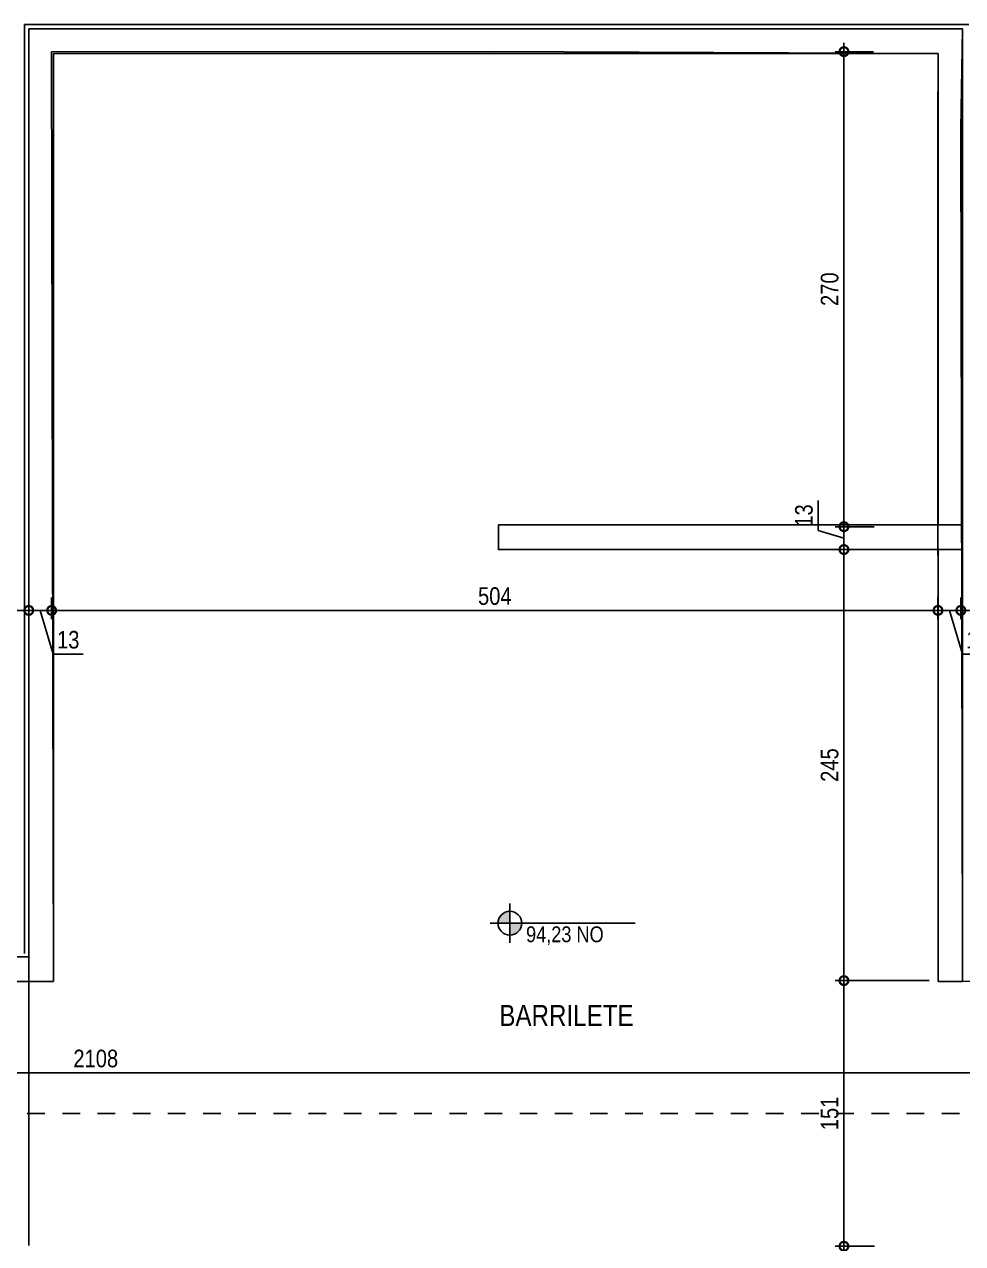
# Model space of a CAD drawing. Header units: metres. Extents: x -38 to 570, y -75 to 184.
# Drawn here: x -5.2 to 0.14, y -3.94 to 2.98 of the extents above; entities that cross this region are included whole.
import ezdxf

# ---------------------------------------------------------------- set-up
doc = ezdxf.new("R2010")
doc.units = ezdxf.units.M
doc.linetypes.add('DASHEDX2', pattern=[1.5, 1, -0.5])
doc.linetypes.add('ESTILO_TQS_0004', pattern=[1.12, 0.5, -0.2, 0.01, -0.2, 0.01, -0.2])
for name, color, linetype in [('1', 232, 'DASHEDX2'), ('205', 7, 'ESTILO_TQS_0004'), ('237', 232, 'Continuous'), ('28', 232, 'Continuous'), ('ARQ-ALV ACAB', 4, 'Continuous'), ('ARQ-ALV OSSO', 5, 'Continuous'), ('ARQ-DIM', 2, 'Continuous'), ('ARQ-SIM', 1, 'Continuous'), ('ARQ-TXT', 2, 'Continuous')]:
    doc.layers.add(name, color=color, linetype=linetype)
doc.styles.add('Adesa', font='ARIALN.TTF')
doc.styles.add('M50', font='ARIALN.TTF', dxfattribs={"height": 0.15})
doc.dimstyles.new('ADESA 1-0050', dxfattribs={"dimtxt": 0.1, "dimasz": 0.1, "dimexe": 0.05, "dimexo": 0.05, "dimgap": 0.03, "dimtad": 1, "dimdec": 1, "dimlfac": 100, "dimzin": 12, "dimtxsty": 'Adesa', "dimblk": 'DOTSMALL', "dimcen": 1, "dimdle": 0.05, "dimclrd": 1, "dimclre": 1, "dimclrt": 256, "dimazin": 3, "dimtm": 1e-09, "dimtfac": 1, "dimtdec": 1, "dimtmove": 1, "dimatfit": 0, "dimldrblk": 'DOTSMALL', "dimfxl": 0.8, "dimtvp": 2, "dimtolj": 1, "dimtzin": 0, "dimarcsym": 0})

# ---------------------------------------------------------------- blocks, each defined once
blk = doc.blocks.new('NipAcOs')
at = {"layer": 'ARQ-SIM'}
h = blk.add_hatch(color=256, dxfattribs=at)
h.dxf.hatch_style = 1
h.paths.add_polyline_path([(0, 0.15, 0.414214), (-0.15, 0), (0, 0)])
h.paths.add_polyline_path([(0.15, 0), (0, 0), (0, -0.15, 0.414214)])
for p, q in [((0, -0.25), (0, 0.25)), ((-0.25, 0), (0.15, 0)), ((0.15, 0), (1.583, 0))]:
    blk.add_line(p, q, dxfattribs=at)
blk.add_circle((0, 0), 0.15, dxfattribs=at)
at = {"style": 'Adesa'}
for p in [(0.204, 0.06), (0.204, -0.24)]:
    blk.add_attdef('000,00', p, '', height=0.2, dxfattribs=at)
blk = doc.blocks.new('est-lo-12-bar-r05')
at = {"layer": '1'}
for p, q in [((14, -245.501325), (13.994618, 0)), ((0.005382, -245.501325), (0, -0.000138))]:
    blk.add_line(p, q, dxfattribs=at)
at = {"layer": '205'}
blk.add_line((-3517.85276, -320.501693), (1995.986055, -320.501693), dxfattribs=at)
at = {"layer": '237', "linetype": 'Continuous'}
blk.add_line((-517.003335, -245.502873), (-517.003335, -395.541264), dxfattribs=at)
at = {"layer": '28'}
for p, q in [((-517.003335, -245.501325), (-517.003335, 296.001179)), ((-517.003335, 296.001179), (13.994618, 296.001179)), ((13.994618, 296.001179), (13.994618, 0)), ((-0.000305, 281.997389), (-503.003335, 281.997389)), ((-503.003335, 281.997389), (-503.003335, -245.501325)), ((-0.000305, 13.998784), (-0.000305, 281.997389)), ((-503.003335, -245.501325), (-517.003335, -245.501325))]:
    blk.add_line(p, q, dxfattribs=at)
blk.add_lwpolyline([(-250.000312, 13.998784), (13.994618, 13.998784), (13.994618, 0), (-250.000312, 0)], close=True, dxfattribs=at)
blk.add_lwpolyline([(0.005382, -245.501325), (14, -245.501325), (13.994618, 0), (0, 0), (0.005382, -245.501325)], dxfattribs=at)
blk = doc.blocks.new('COBERTURA')
at = {"layer": 'ARQ-ALV ACAB'}
for p, q in [((-5.195, -2.2951, 0), (-5.195, 2.985)), ((-5.195, 2.985), (0.1749, 2.985))]:
    blk.add_line(p, q, dxfattribs=at)
at = {"layer": 'ARQ-ALV OSSO'}
for p, q in [((-5.17, -2.45), (-5.17, 2.96)), ((-5.17, 2.96), (-2.5475, 2.96)), ((-2.5475, 2.96), (0.1399, 2.96)), ((0.1399, 2.96, 0), (0.1299, 2.39, 0)), ((-2.5475, 2.83, 0), (-5.04, 2.8299, 0)), ((-5.04, 2.8299, 0), (-5.03, -2.455)), ((0, 2.82), (-2.5475, 2.83, 0)), ((-0.0001, 2.39), (0, 2.82)), ((0.0001, -2.455), (-0.0001, 2.39)), ((0.1299, 2.39, 0), (0.14, -2.315)), ((-5.17, -2.3149, 0), (-7.2305, -2.315)), ((-7.2305, -2.455), (-5.03, -2.455)), ((1.0504, -2.45), (0.0001, -2.455))]:
    blk.add_line(p, q, dxfattribs=at)
at = {"linetype": 'Continuous', "xscale": 0.01, "yscale": 0.01, "zscale": 0.01}
blk.add_blockref('est-lo-12-bar-r05', (0, 0), dxfattribs=at)
blk = doc.blocks.new('_DotSmall')
at = {"color": 0, "linetype": 'ByBlock', "const_width": 0.5}
blk.add_lwpolyline([(-0.0625, 0, 1), (0.0625, 0, 1)], format="xyb", close=True, dxfattribs=at)
blk = doc.blocks.new('*D607')
at = {"layer": 'ARQ-DIM', "color": 1, "lineweight": -2, "transparency": 16777216}
for p, q in [((-0.5349, 0.05), (-0.5349, -2.5)), ((-0.0501, 0), (-0.5849, 0)), ((-0.0501, -2.45), (-0.5849, -2.45))]:
    blk.add_line(p, q, dxfattribs=at)
at = {"layer": 'Defpoints', "color": 0, "transparency": 16777216}
for p in [(-0.0001, 0, 0), (-0.5349, -2.45), (-0.0001, -2.45, 0)]:
    blk.add_point(p, dxfattribs=at)
at = {"layer": 'ARQ-DIM', "color": 1, "lineweight": -2, "transparency": 16777216, "xscale": 0.1, "yscale": 0.1, "zscale": 0.1}
for p, rotation in [((-0.5349, 0), 90), ((-0.5349, -2.45), 270)]:
    blk.add_blockref('_DotSmall', p, dxfattribs=dict(at, rotation=rotation))
at = {"layer": 'ARQ-DIM', "transparency": 16777216, "insert": (-0.6159, -1.225), "char_height": 0.1, "attachment_point": 5, "rotation": 90, "style": 'Adesa'}
blk.add_mtext('\\A1;245', dxfattribs=at)
blk = doc.blocks.new('*D608')
at = {"layer": 'ARQ-DIM', "color": 1, "lineweight": -2, "transparency": 16777216}
for p, q in [((-0.6809, 0.1088), (-0.6809, 0.2785)), ((-0.5348, 0.13), (-0.5348, 0.23)), ((-0.5348, 0.065), (-0.6809, 0.1088)), ((-0.3625, 0.13), (-0.5848, 0.13)), ((-0.5348, 0), (-0.5348, 0.13)), ((-0.5348, 0), (-0.5348, 0.13)), ((-0.3675, 0), (-0.5848, 0)), ((-0.5348, 0), (-0.5348, -0.1))]:
    blk.add_line(p, q, dxfattribs=at)
at = {"layer": 'Defpoints', "color": 0, "transparency": 16777216}
for p in [(-0.5348, 0.13), (-0.3125, 0.13, 0), (-0.3175, 0)]:
    blk.add_point(p, dxfattribs=at)
at = {"layer": 'ARQ-DIM', "color": 1, "lineweight": -2, "transparency": 16777216, "xscale": 0.1, "yscale": 0.1, "zscale": 0.1}
for p, rotation in [((-0.5348, 0.13), 270), ((-0.5348, 0), 90)]:
    blk.add_blockref('_DotSmall', p, dxfattribs=dict(at, rotation=rotation))
at = {"layer": 'ARQ-DIM', "transparency": 16777216, "insert": (-0.762, 0.1936), "char_height": 0.1, "attachment_point": 5, "rotation": 90, "style": 'Adesa'}
blk.add_mtext('\\A1;13', dxfattribs=at)
blk = doc.blocks.new('*D609')
at = {"layer": 'ARQ-DIM', "color": 1, "lineweight": -2, "transparency": 16777216}
for p, q in [((-0.5348, 0.08), (-0.5348, 2.8799)), ((-0.3674, 2.8299), (-0.5848, 2.8299)), ((-0.3674, 0.13), (-0.5848, 0.13))]:
    blk.add_line(p, q, dxfattribs=at)
at = {"layer": 'Defpoints', "color": 0, "transparency": 16777216}
for p in [(-0.5348, 2.8299), (-0.3174, 2.8299, 0), (-0.3174, 0.13, 0)]:
    blk.add_point(p, dxfattribs=at)
at = {"layer": 'ARQ-DIM', "color": 1, "lineweight": -2, "transparency": 16777216, "xscale": 0.1, "yscale": 0.1, "zscale": 0.1}
for p, rotation in [((-0.5348, 2.8299), 90), ((-0.5348, 0.13), 270)]:
    blk.add_blockref('_DotSmall', p, dxfattribs=dict(at, rotation=rotation))
at = {"layer": 'ARQ-DIM', "transparency": 16777216, "insert": (-0.6159, 1.4799), "char_height": 0.1, "attachment_point": 5, "rotation": 90, "style": 'Adesa'}
blk.add_mtext('\\A1;270', dxfattribs=at)
blk = doc.blocks.new('*D610')
at = {"layer": 'ARQ-DIM', "color": 1, "lineweight": -2, "transparency": 16777216}
for p, q in [((-0.5349, -2.4), (-0.5349, -4.0099)), ((-0.3675, -2.45), (-0.5849, -2.45)), ((-0.3619, -3.9599), (-0.5849, -3.9599))]:
    blk.add_line(p, q, dxfattribs=at)
at = {"layer": 'Defpoints', "color": 0, "transparency": 16777216}
for p in [(-0.3175, -2.45, 0), (-0.5349, -3.9599), (-0.3119, -3.9599, 0)]:
    blk.add_point(p, dxfattribs=at)
at = {"layer": 'ARQ-DIM', "color": 1, "lineweight": -2, "transparency": 16777216, "xscale": 0.1, "yscale": 0.1, "zscale": 0.1}
for p, rotation in [((-0.5349, -2.45), 90), ((-0.5349, -3.9599), 270)]:
    blk.add_blockref('_DotSmall', p, dxfattribs=dict(at, rotation=rotation))
at = {"layer": 'ARQ-DIM', "transparency": 16777216, "insert": (-0.6159, -3.205), "char_height": 0.1, "attachment_point": 5, "rotation": 90, "style": 'Adesa'}
blk.add_mtext('\\A1;151', dxfattribs=at)
blk = doc.blocks.new('*D611')
at = {"layer": 'ARQ-DIM', "color": 1, "lineweight": -2, "transparency": 16777216}
for p, q in [((-0.5349, -3.9099), (-0.5349, -4.2001)), ((-0.3674, -3.9599), (-0.5849, -3.9599)), ((-0.3674, -4.1501), (-0.5849, -4.1501))]:
    blk.add_line(p, q, dxfattribs=at)
at = {"layer": 'Defpoints', "color": 0, "transparency": 16777216}
for p in [(-0.3174, -3.9599, 0), (-0.5349, -4.1501), (-0.3174, -4.1501, 0)]:
    blk.add_point(p, dxfattribs=at)
at = {"layer": 'ARQ-DIM', "color": 1, "lineweight": -2, "transparency": 16777216, "xscale": 0.1, "yscale": 0.1, "zscale": 0.1}
for p, rotation in [((-0.5349, -3.9599), 90), ((-0.5349, -4.1501), 270)]:
    blk.add_blockref('_DotSmall', p, dxfattribs=dict(at, rotation=rotation))
at = {"layer": 'ARQ-DIM', "transparency": 16777216, "insert": (-0.6159, -4.055), "char_height": 0.1, "attachment_point": 5, "rotation": 90, "style": 'Adesa'}
blk.add_mtext('\\A1;19', dxfattribs=at)
blk = doc.blocks.new('*D617')
at = {"layer": 'ARQ-DIM', "color": 1, "lineweight": -2, "transparency": 16777216}
for p, q in [((-0.0001, -0.273), (-0.0001, -0.3959)), ((0.1299, -0.273), (0.1299, -0.3959)), ((-0.0001, -0.3459), (-0.1001, -0.3459)), ((-0.0001, -0.3459), (0.1299, -0.3459)), ((-0.0001, -0.3459), (0.1299, -0.3459)), ((0.0649, -0.3459), (0.1394, -0.5941)), ((0.1299, -0.3459), (0.2299, -0.3459)), ((0.1394, -0.5941), (0.3091, -0.5941))]:
    blk.add_line(p, q, dxfattribs=at)
at = {"layer": 'Defpoints', "color": 0, "transparency": 16777216}
for p in [(-0.0001, -0.223), (0.1299, -0.223, 0), (0.1299, -0.3459)]:
    blk.add_point(p, dxfattribs=at)
at = {"layer": 'ARQ-DIM', "color": 1, "lineweight": -2, "transparency": 16777216, "xscale": 0.1, "yscale": 0.1, "zscale": 0.1}
blk.add_blockref('_DotSmall', (-0.0001, -0.3459), dxfattribs=at)
at = {"layer": 'ARQ-DIM', "color": 1, "lineweight": -2, "transparency": 16777216, "xscale": 0.1, "yscale": 0.1, "zscale": 0.1, "rotation": 180}
blk.add_blockref('_DotSmall', (0.1299, -0.3459), dxfattribs=at)
at = {"layer": 'ARQ-DIM', "transparency": 16777216, "insert": (0.2242, -0.5131), "char_height": 0.1, "attachment_point": 5, "style": 'Adesa'}
blk.add_mtext('\\A1;13', dxfattribs=at)
blk = doc.blocks.new('*D618')
at = {"layer": 'ARQ-DIM', "color": 1, "lineweight": -2, "transparency": 16777216}
for p, q in [((-5.04, -0.273), (-5.04, -0.3959)), ((-0.0001, -0.273), (-0.0001, -0.3959)), ((0.0499, -0.3459), (-5.09, -0.3459))]:
    blk.add_line(p, q, dxfattribs=at)
at = {"layer": 'Defpoints', "color": 0, "transparency": 16777216}
for p in [(-5.04, -0.223, 0), (-0.0001, -0.223, 0), (-5.04, -0.3459)]:
    blk.add_point(p, dxfattribs=at)
at = {"layer": 'ARQ-DIM', "color": 1, "lineweight": -2, "transparency": 16777216, "xscale": 0.1, "yscale": 0.1, "zscale": 0.1, "rotation": 180}
blk.add_blockref('_DotSmall', (-5.04, -0.3459), dxfattribs=at)
at = {"layer": 'ARQ-DIM', "color": 1, "lineweight": -2, "transparency": 16777216, "xscale": 0.1, "yscale": 0.1, "zscale": 0.1}
blk.add_blockref('_DotSmall', (-0.0001, -0.3459), dxfattribs=at)
at = {"layer": 'ARQ-DIM', "transparency": 16777216, "insert": (-2.52, -0.2649), "char_height": 0.1, "attachment_point": 5, "style": 'Adesa'}
blk.add_mtext('\\A1;504', dxfattribs=at)
blk = doc.blocks.new('*D619')
at = {"layer": 'ARQ-DIM', "color": 1, "lineweight": -2, "transparency": 16777216}
for p, q in [((5.7516, -2.55), (5.7516, -3.0245)), ((-15.38, -2.9745), (5.8016, -2.9745)), ((-15.33, -3.155), (-15.33, -2.9245))]:
    blk.add_line(p, q, dxfattribs=at)
at = {"layer": 'Defpoints', "color": 0, "transparency": 16777216}
for p in [(5.7516, -2.5, 0), (5.7516, -2.9745), (-15.33, -3.205, 0)]:
    blk.add_point(p, dxfattribs=at)
at = {"layer": 'ARQ-DIM', "color": 1, "lineweight": -2, "transparency": 16777216, "xscale": 0.1, "yscale": 0.1, "zscale": 0.1, "rotation": 180}
blk.add_blockref('_DotSmall', (-15.33, -2.9745), dxfattribs=at)
at = {"layer": 'ARQ-DIM', "color": 1, "lineweight": -2, "transparency": 16777216, "xscale": 0.1, "yscale": 0.1, "zscale": 0.1}
blk.add_blockref('_DotSmall', (5.7516, -2.9745), dxfattribs=at)
at = {"layer": 'ARQ-DIM', "transparency": 16777216, "insert": (-4.7892, -2.8934), "char_height": 0.1, "attachment_point": 5, "style": 'Adesa'}
blk.add_mtext('\\A1;2108', dxfattribs=at)
blk = doc.blocks.new('*D420')
at = {"layer": 'ARQ-DIM', "color": 1, "lineweight": -2, "transparency": 16777216}
for p, q in [((-5.17, -0.273), (-5.17, -0.3959)), ((-5.04, -0.273), (-5.04, -0.3959)), ((-5.17, -0.3459), (-5.27, -0.3459)), ((-5.04, -0.3459), (-5.17, -0.3459)), ((-5.04, -0.3459), (-5.17, -0.3459)), ((-5.105, -0.3459), (-5.0306, -0.5941)), ((-5.04, -0.3459), (-4.94, -0.3459)), ((-5.0306, -0.5941), (-4.8609, -0.5941))]:
    blk.add_line(p, q, dxfattribs=at)
at = {"layer": 'Defpoints', "color": 0, "transparency": 16777216}
for p in [(-5.17, -0.223, 0), (-5.04, -0.223, 0), (-5.17, -0.3459)]:
    blk.add_point(p, dxfattribs=at)
at = {"layer": 'ARQ-DIM', "color": 1, "lineweight": -2, "transparency": 16777216, "xscale": 0.1, "yscale": 0.1, "zscale": 0.1}
blk.add_blockref('_DotSmall', (-5.17, -0.3459), dxfattribs=at)
at = {"layer": 'ARQ-DIM', "color": 1, "lineweight": -2, "transparency": 16777216, "xscale": 0.1, "yscale": 0.1, "zscale": 0.1, "rotation": 180}
blk.add_blockref('_DotSmall', (-5.04, -0.3459), dxfattribs=at)
at = {"layer": 'ARQ-DIM', "transparency": 16777216, "insert": (-4.9457, -0.5131), "char_height": 0.1, "attachment_point": 5, "style": 'Adesa'}
blk.add_mtext('\\A1;13', dxfattribs=at)

msp = doc.modelspace()

# ---------------------------------------------------------------- block references
at = {"layer": 'ARQ-DIM'}
msp.add_blockref('COBERTURA', (0, 0), dxfattribs=at)
at = {"layer": 'ARQ-SIM'}
ref = msp.add_blockref('NipAcOs', (-2.4342, -2.1238), dxfattribs=dict(at, xscale=0.45, yscale=0.45, zscale=0.45))
ref.add_attrib('000,00', '94,23 NO', (-2.3424, -2.2318), dxfattribs={"layer": '0', "color": 2, "height": 0.09, "style": 'Adesa'})

# ---------------------------------------------------------------- texts
at = {"layer": 'ARQ-TXT', "style": 'M50'}
msp.add_text('BARRILETE', height=0.12, dxfattribs=at).set_placement((-2.4945, -2.7081, 0.1142))

# ---------------------------------------------------------------- dimensions: what is measured, and where the dimension line sits
at = {"layer": 'ARQ-DIM'}
for base, p1, p2, picture, middle in [((-0.5348, 2.8299, 0), (-0.3174, 0.13), (-0.3174, 2.8299, 0), '*D609', (-0.6159, 1.4799, 0)), ((-0.5348, 0.13, 0), (-0.3175, 0, 0), (-0.3125, 0.13), '*D608', (-0.762, 0.1388, 0)), ((-0.5349, -2.45, 0), (-0.0001, 0), (-0.0001, -2.45), '*D607', (-0.6159, -1.225, 0)), ((-0.5349, -3.9599, 0), (-0.3175, -2.45), (-0.3119, -3.9599), '*D610', (-0.6159, -3.205, 0)), ((-0.5349, -4.1501, 0), (-0.3174, -3.9599), (-0.3174, -4.1501), '*D611', (-0.6159, -4.055, 0))]:
    dim = msp.add_linear_dim(base=base, p1=p1, p2=p2, angle=90, dimstyle='ADESA 1-0050', dxfattribs=at)
    dim.commit()
    dim.dimension.update_dxf_attribs({"geometry": picture, "text_midpoint": middle})
for base, p1, p2, picture, middle in [((-5.04, -0.3459, 0), (-0.0001, -0.223), (-5.04, -0.223), '*D618', (-2.52, -0.2649, 0)), ((-5.17, -0.3459, 0), (-5.04, -0.223), (-5.17, -0.223), '*D420', (-5.0006, -0.5131, 0)), ((0.1299, -0.3459, 0), (-0.0001, -0.223, 0), (0.1299, -0.223), '*D617', (0.1694, -0.5131, 0))]:
    dim = msp.add_linear_dim(base=base, p1=p1, p2=p2, dimstyle='ADESA 1-0050', dxfattribs=at)
    dim.commit()
    dim.dimension.update_dxf_attribs({"geometry": picture, "text_midpoint": middle})
dim = msp.add_linear_dim(base=(5.7516, -2.9745, 0), p1=(-15.33, -3.205), p2=(5.7516, -2.5, 0), dimstyle='ADESA 1-0050', override={"dimdec": 0}, dxfattribs=at)
dim.commit()
dim.dimension.update_dxf_attribs({"geometry": '*D619', "text_midpoint": (-4.7892, -2.8934, 0)})

doc.saveas('drawing.dxf')
